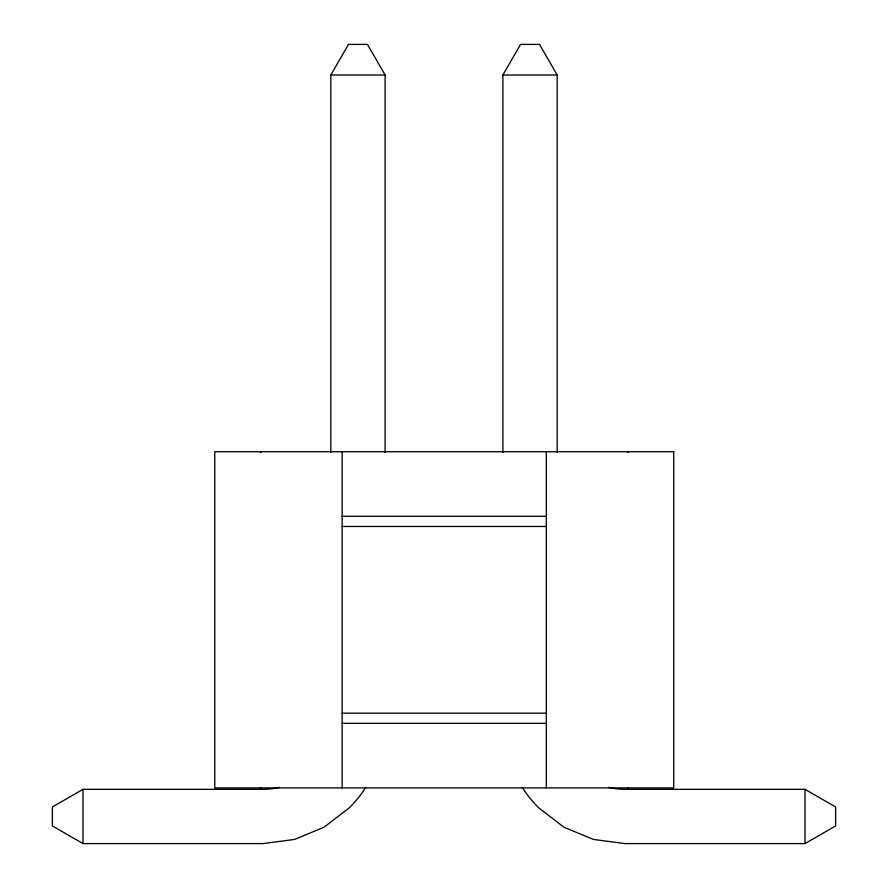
<?xml version="1.0" encoding="UTF-8"?>
<svg xmlns="http://www.w3.org/2000/svg" width="888" height="888" viewBox="0 0 888 888"><rect width="100%" height="100%" fill="white"/><g stroke="black" fill="none" stroke-linecap="round" stroke-linejoin="round"><path stroke-width="1.33" d="M330.836 452.336L330.836 75.014L348.485 44.4L367.466 44.4L385.103 75.014L385.103 452.336M502.897 452.336L502.897 75.014L520.534 44.4L539.516 44.4L557.165 75.014L557.165 452.336M279.198 787.356A67.899 67.899 0 0 1 262.937 789.332L82.995 789.332L52.381 806.97L52.381 825.951L82.995 843.6L262.937 843.6L294.561 839.438L324.02 827.228L349.328 807.814A122.178 122.178 0 0 0 365.867 787.234M522.133 787.234A122.178 122.178 0 0 0 538.672 807.814L563.98 827.228L593.439 839.438L625.063 843.6L805.005 843.6L835.619 825.951L835.619 806.97L805.005 789.332L625.063 789.332A67.899 67.899 0 0 1 608.802 787.356M627.472 452.17L628.515 451.737M259.962 787.911L261.005 787.911M330.836 75.014L385.103 75.014M502.897 75.014L557.165 75.014M342.146 516.294L546.342 516.294M342.146 526.451L546.342 526.451M342.146 713.186L546.342 713.186M342.146 723.343L546.342 723.343M259.962 451.737L261.005 452.17M628.515 787.911L627.472 787.911M805.005 789.332L805.005 843.6M546.342 451.737L546.342 787.911M342.146 451.737L342.146 787.911M82.995 789.332L82.995 843.6M673.726 451.737L214.763 451.737L214.763 787.911L673.726 787.911L673.726 451.737"/></g></svg>
